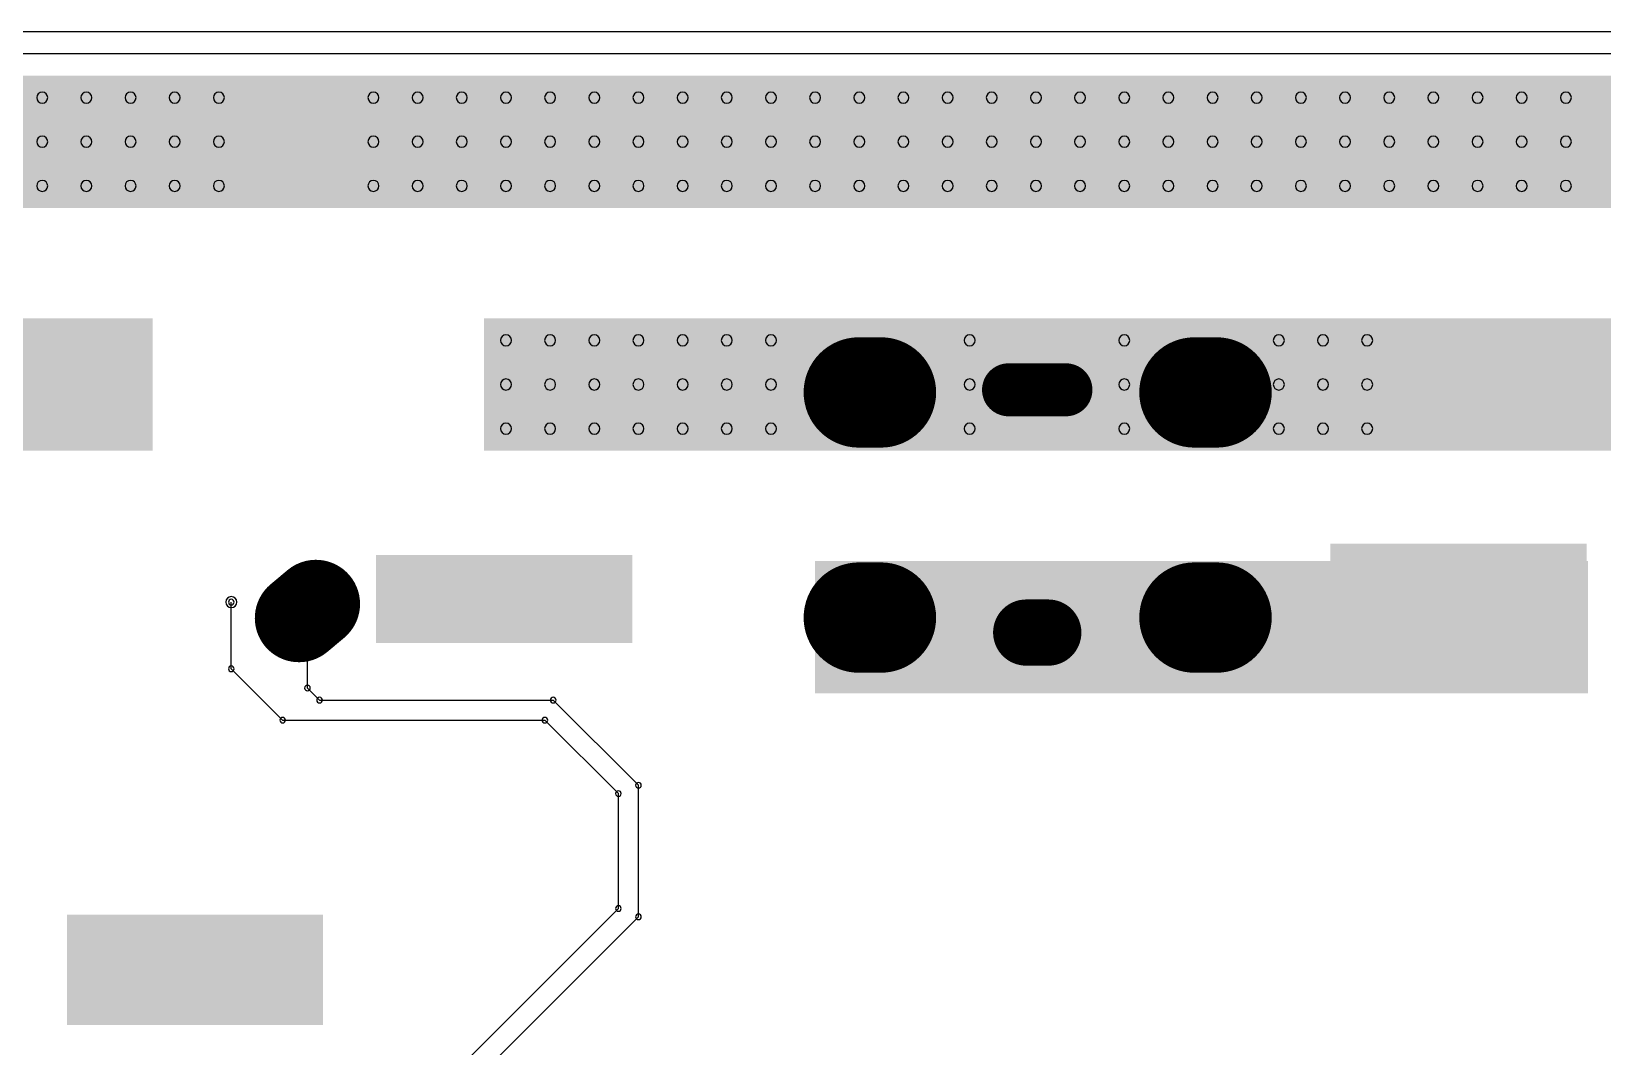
# Model space of a CAD drawing. Header units: inches. Extents: x 32166 to 66782, y 2386 to 7162.
# Drawn here: x 66664.63 to 66700.2, y 7139.24 to 7162.24 of the extents above; entities that cross this region are included whole.
import ezdxf

# ---------------------------------------------------------------- set-up
doc = ezdxf.new("R2010")
doc.units = ezdxf.units.IN
doc.header["$LTSCALE"] = 0.64311
doc.header["$MEASUREMENT"] = 0
for name, color, linetype in [('KEEPOUTLAYER', 6, 'CONTINUOUS'), ('MIDLAYER2', 76, 'CONTINUOUS'), ('MULTILAYER', 9, 'CONTINUOUS')]:
    doc.layers.add(name, color=color, linetype=linetype)

msp = doc.modelspace()

# ---------------------------------------------------------------- linework, layer by layer
at = {"layer": 'KEEPOUTLAYER'}
msp.add_line((66447.374, 7162.24), (66782.374, 7162.24), dxfattribs=at)
at = {"layer": 'MIDLAYER2'}
for p, q in [((66463.124, 7161.74), (66716.154, 7161.74)), ((66669.154, 7147.8), (66669.154, 7149.31)), ((66670.879, 7147.364), (66670.879, 7149.108)), ((66669.154, 7147.8), (66670.318, 7146.636)), ((66670.879, 7147.364), (66671.154, 7147.09)), ((66671.154, 7147.09), (66676.444, 7147.09)), ((66676.444, 7147.09), (66678.374, 7145.16)), ((66670.318, 7146.636), (66676.256, 7146.636)), ((66676.256, 7146.636), (66677.92, 7144.972)), ((66678.374, 7142.18), (66678.374, 7145.16)), ((66677.92, 7142.368), (66677.92, 7144.972)), ((66672.926, 7137.374), (66677.92, 7142.368)), ((66673.114, 7136.92), (66678.374, 7142.18))]:
    msp.add_line(p, q, dxfattribs=at)
for points, const_width in [([(66683.364, 7154.06), (66683.864, 7154.06)], 2.5), ([(66690.964, 7154.06), (66691.464, 7154.06)], 2.5), ([(66688.054, 7154.12), (66686.754, 7154.12)], 1.2), ([(66671.071, 7149.269), (66670.688, 7148.948)], 2), ([(66683.364, 7148.96), (66683.864, 7148.96)], 2.5), ([(66690.964, 7148.96), (66691.464, 7148.96)], 2.5), ([(66687.654, 7148.62), (66687.154, 7148.62)], 1.5)]:
    msp.add_lwpolyline(points, dxfattribs=dict(at, const_width=const_width))
for points, const_width in [([(66683.989, 7154.06, 1), (66682.739, 7154.06, 1)], 1.25), ([(66684.489, 7154.06, 1), (66683.239, 7154.06, 1)], 1.25), ([(66691.589, 7154.06, 1), (66690.339, 7154.06, 1)], 1.25), ([(66692.089, 7154.06, 1), (66690.839, 7154.06, 1)], 1.25), ([(66686.754, 7154.42, 1), (66686.754, 7153.82, 1)], 0.6), ([(66688.054, 7154.42, 1), (66688.054, 7153.82, 1)], 0.6), ([(66670.749, 7149.652, 1), (66671.392, 7148.886, 1)], 1), ([(66683.989, 7148.96, 1), (66682.739, 7148.96, 1)], 1.25), ([(66684.489, 7148.96, 1), (66683.239, 7148.96, 1)], 1.25), ([(66691.589, 7148.96, 1), (66690.339, 7148.96, 1)], 1.25), ([(66692.089, 7148.96, 1), (66690.839, 7148.96, 1)], 1.25), ([(66670.366, 7149.331, 1), (66671.009, 7148.565, 1)], 1), ([(66687.154, 7148.995, 1), (66687.154, 7148.245, 1)], 0.75), ([(66687.654, 7148.995, 1), (66687.654, 7148.245, 1)], 0.75)]:
    msp.add_lwpolyline(points, format="xyb", close=True, dxfattribs=dict(at, const_width=const_width))
for centre, radius, start, end in [((66664.874, 7160.74), 0.125, 0, 180), ((66664.874, 7160.74), 0.125, 180, 0), ((66665.874, 7160.74), 0.125, 0, 180), ((66665.874, 7160.74), 0.125, 180, 0), ((66666.874, 7160.74), 0.125, 0, 180), ((66666.874, 7160.74), 0.125, 180, 0), ((66667.874, 7160.74), 0.125, 0, 180), ((66667.874, 7160.74), 0.125, 180, 0), ((66668.874, 7160.74), 0.125, 0, 180), ((66668.874, 7160.74), 0.125, 180, 0), ((66672.374, 7160.74), 0.125, 0, 180), ((66672.374, 7160.74), 0.125, 180, 0), ((66673.374, 7160.74), 0.125, 0, 180), ((66673.374, 7160.74), 0.125, 180, 0), ((66674.374, 7160.74), 0.125, 0, 180), ((66674.374, 7160.74), 0.125, 180, 0), ((66675.374, 7160.74), 0.125, 0, 180), ((66675.374, 7160.74), 0.125, 180, 0), ((66676.374, 7160.74), 0.125, 0, 180), ((66676.374, 7160.74), 0.125, 180, 0), ((66677.374, 7160.74), 0.125, 0, 180), ((66677.374, 7160.74), 0.125, 180, 0), ((66678.374, 7160.74), 0.125, 0, 180), ((66678.374, 7160.74), 0.125, 180, 0), ((66679.374, 7160.74), 0.125, 0, 180), ((66679.374, 7160.74), 0.125, 180, 0), ((66680.374, 7160.74), 0.125, 0, 180), ((66680.374, 7160.74), 0.125, 180, 0), ((66681.374, 7160.74), 0.125, 0, 180), ((66681.374, 7160.74), 0.125, 180, 0), ((66682.374, 7160.74), 0.125, 0, 180), ((66682.374, 7160.74), 0.125, 180, 0), ((66683.374, 7160.74), 0.125, 0, 180), ((66683.374, 7160.74), 0.125, 180, 0), ((66684.374, 7160.74), 0.125, 0, 180), ((66684.374, 7160.74), 0.125, 180, 0), ((66685.374, 7160.74), 0.125, 0, 180), ((66685.374, 7160.74), 0.125, 180, 0), ((66686.374, 7160.74), 0.125, 0, 180), ((66686.374, 7160.74), 0.125, 180, 0), ((66687.374, 7160.74), 0.125, 0, 180), ((66687.374, 7160.74), 0.125, 180, 0), ((66688.374, 7160.74), 0.125, 0, 180), ((66688.374, 7160.74), 0.125, 180, 0), ((66689.374, 7160.74), 0.125, 0, 180), ((66689.374, 7160.74), 0.125, 180, 0), ((66690.374, 7160.74), 0.125, 0, 180), ((66690.374, 7160.74), 0.125, 180, 0), ((66691.374, 7160.74), 0.125, 0, 180), ((66691.374, 7160.74), 0.125, 180, 0), ((66692.374, 7160.74), 0.125, 0, 180), ((66692.374, 7160.74), 0.125, 180, 0), ((66693.374, 7160.74), 0.125, 0, 180), ((66693.374, 7160.74), 0.125, 180, 0), ((66694.374, 7160.74), 0.125, 0, 180), ((66694.374, 7160.74), 0.125, 180, 0), ((66695.374, 7160.74), 0.125, 0, 180), ((66695.374, 7160.74), 0.125, 180, 0), ((66696.374, 7160.74), 0.125, 0, 180), ((66696.374, 7160.74), 0.125, 180, 0), ((66697.374, 7160.74), 0.125, 0, 180), ((66697.374, 7160.74), 0.125, 180, 0), ((66698.374, 7160.74), 0.125, 0, 180), ((66698.374, 7160.74), 0.125, 180, 0), ((66699.374, 7160.74), 0.125, 0, 180), ((66699.374, 7160.74), 0.125, 180, 0), ((66664.874, 7159.74), 0.125, 0, 180), ((66664.874, 7159.74), 0.125, 180, 0), ((66665.874, 7159.74), 0.125, 0, 180), ((66665.874, 7159.74), 0.125, 180, 0), ((66666.874, 7159.74), 0.125, 0, 180), ((66666.874, 7159.74), 0.125, 180, 0), ((66667.874, 7159.74), 0.125, 0, 180), ((66667.874, 7159.74), 0.125, 180, 0), ((66668.874, 7159.74), 0.125, 0, 180), ((66668.874, 7159.74), 0.125, 180, 0), ((66672.374, 7159.74), 0.125, 0, 180), ((66672.374, 7159.74), 0.125, 180, 0), ((66673.374, 7159.74), 0.125, 0, 180), ((66673.374, 7159.74), 0.125, 180, 0), ((66674.374, 7159.74), 0.125, 0, 180), ((66674.374, 7159.74), 0.125, 180, 0), ((66675.374, 7159.74), 0.125, 0, 180), ((66675.374, 7159.74), 0.125, 180, 0), ((66676.374, 7159.74), 0.125, 0, 180), ((66676.374, 7159.74), 0.125, 180, 0), ((66677.374, 7159.74), 0.125, 0, 180), ((66677.374, 7159.74), 0.125, 180, 0), ((66678.374, 7159.74), 0.125, 0, 180), ((66678.374, 7159.74), 0.125, 180, 0), ((66679.374, 7159.74), 0.125, 0, 180), ((66679.374, 7159.74), 0.125, 180, 0), ((66680.374, 7159.74), 0.125, 0, 180), ((66680.374, 7159.74), 0.125, 180, 0), ((66681.374, 7159.74), 0.125, 0, 180), ((66681.374, 7159.74), 0.125, 180, 0), ((66682.374, 7159.74), 0.125, 0, 180), ((66682.374, 7159.74), 0.125, 180, 0), ((66683.374, 7159.74), 0.125, 0, 180), ((66683.374, 7159.74), 0.125, 180, 0), ((66684.374, 7159.74), 0.125, 0, 180), ((66684.374, 7159.74), 0.125, 180, 0), ((66685.374, 7159.74), 0.125, 0, 180), ((66685.374, 7159.74), 0.125, 180, 0), ((66686.374, 7159.74), 0.125, 0, 180), ((66686.374, 7159.74), 0.125, 180, 0), ((66687.374, 7159.74), 0.125, 0, 180), ((66687.374, 7159.74), 0.125, 180, 0), ((66688.374, 7159.74), 0.125, 0, 180), ((66688.374, 7159.74), 0.125, 180, 0), ((66689.374, 7159.74), 0.125, 0, 180), ((66689.374, 7159.74), 0.125, 180, 0), ((66690.374, 7159.74), 0.125, 0, 180), ((66690.374, 7159.74), 0.125, 180, 0), ((66691.374, 7159.74), 0.125, 0, 180), ((66691.374, 7159.74), 0.125, 180, 0), ((66692.374, 7159.74), 0.125, 0, 180), ((66692.374, 7159.74), 0.125, 180, 0), ((66693.374, 7159.74), 0.125, 0, 180), ((66693.374, 7159.74), 0.125, 180, 0), ((66694.374, 7159.74), 0.125, 0, 180), ((66694.374, 7159.74), 0.125, 180, 0), ((66695.374, 7159.74), 0.125, 0, 180), ((66695.374, 7159.74), 0.125, 180, 0), ((66696.374, 7159.74), 0.125, 0, 180), ((66696.374, 7159.74), 0.125, 180, 0), ((66697.374, 7159.74), 0.125, 0, 180), ((66697.374, 7159.74), 0.125, 180, 0), ((66698.374, 7159.74), 0.125, 0, 180), ((66698.374, 7159.74), 0.125, 180, 0), ((66699.374, 7159.74), 0.125, 0, 180), ((66699.374, 7159.74), 0.125, 180, 0), ((66664.874, 7158.74), 0.125, 0, 180), ((66664.874, 7158.74), 0.125, 180, 0), ((66665.874, 7158.74), 0.125, 0, 180), ((66665.874, 7158.74), 0.125, 180, 0), ((66666.874, 7158.74), 0.125, 0, 180), ((66666.874, 7158.74), 0.125, 180, 0), ((66667.874, 7158.74), 0.125, 0, 180), ((66667.874, 7158.74), 0.125, 180, 0), ((66668.874, 7158.74), 0.125, 0, 180), ((66668.874, 7158.74), 0.125, 180, 0), ((66672.374, 7158.74), 0.125, 0, 180), ((66672.374, 7158.74), 0.125, 180, 0), ((66673.374, 7158.74), 0.125, 0, 180), ((66673.374, 7158.74), 0.125, 180, 0), ((66674.374, 7158.74), 0.125, 0, 180), ((66674.374, 7158.74), 0.125, 180, 0), ((66675.374, 7158.74), 0.125, 0, 180), ((66675.374, 7158.74), 0.125, 180, 0), ((66676.374, 7158.74), 0.125, 0, 180), ((66676.374, 7158.74), 0.125, 180, 0), ((66677.374, 7158.74), 0.125, 0, 180), ((66677.374, 7158.74), 0.125, 180, 0), ((66678.374, 7158.74), 0.125, 0, 180), ((66678.374, 7158.74), 0.125, 180, 0), ((66679.374, 7158.74), 0.125, 0, 180), ((66679.374, 7158.74), 0.125, 180, 0), ((66680.374, 7158.74), 0.125, 0, 180), ((66680.374, 7158.74), 0.125, 180, 0), ((66681.374, 7158.74), 0.125, 0, 180), ((66681.374, 7158.74), 0.125, 180, 0), ((66682.374, 7158.74), 0.125, 0, 180), ((66682.374, 7158.74), 0.125, 180, 0), ((66683.374, 7158.74), 0.125, 0, 180), ((66683.374, 7158.74), 0.125, 180, 0), ((66684.374, 7158.74), 0.125, 0, 180), ((66684.374, 7158.74), 0.125, 180, 0), ((66685.374, 7158.74), 0.125, 0, 180), ((66685.374, 7158.74), 0.125, 180, 0), ((66686.374, 7158.74), 0.125, 0, 180), ((66686.374, 7158.74), 0.125, 180, 0), ((66687.374, 7158.74), 0.125, 0, 180), ((66687.374, 7158.74), 0.125, 180, 0), ((66688.374, 7158.74), 0.125, 0, 180), ((66688.374, 7158.74), 0.125, 180, 0), ((66689.374, 7158.74), 0.125, 0, 180), ((66689.374, 7158.74), 0.125, 180, 0), ((66690.374, 7158.74), 0.125, 0, 180), ((66690.374, 7158.74), 0.125, 180, 0), ((66691.374, 7158.74), 0.125, 0, 180), ((66691.374, 7158.74), 0.125, 180, 0), ((66692.374, 7158.74), 0.125, 0, 180), ((66692.374, 7158.74), 0.125, 180, 0), ((66693.374, 7158.74), 0.125, 0, 180), ((66693.374, 7158.74), 0.125, 180, 0), ((66694.374, 7158.74), 0.125, 0, 180), ((66694.374, 7158.74), 0.125, 180, 0), ((66695.374, 7158.74), 0.125, 0, 180), ((66695.374, 7158.74), 0.125, 180, 0), ((66696.374, 7158.74), 0.125, 0, 180), ((66696.374, 7158.74), 0.125, 180, 0), ((66697.374, 7158.74), 0.125, 0, 180), ((66697.374, 7158.74), 0.125, 180, 0), ((66698.374, 7158.74), 0.125, 0, 180), ((66698.374, 7158.74), 0.125, 180, 0), ((66699.374, 7158.74), 0.125, 0, 180), ((66699.374, 7158.74), 0.125, 180, 0), ((66675.374, 7155.24), 0.125, 0, 180), ((66676.374, 7155.24), 0.125, 0, 180), ((66677.374, 7155.24), 0.125, 0, 180), ((66678.374, 7155.24), 0.125, 0, 180), ((66679.374, 7155.24), 0.125, 0, 180), ((66680.374, 7155.24), 0.125, 0, 180), ((66681.374, 7155.24), 0.125, 0, 180), ((66685.874, 7155.24), 0.125, 0, 180), ((66689.374, 7155.24), 0.125, 0, 180), ((66692.874, 7155.24), 0.125, 0, 180), ((66693.874, 7155.24), 0.125, 0, 180), ((66694.874, 7155.24), 0.125, 0, 180), ((66675.374, 7155.24), 0.125, 180, 0), ((66676.374, 7155.24), 0.125, 180, 0), ((66677.374, 7155.24), 0.125, 180, 0), ((66678.374, 7155.24), 0.125, 180, 0), ((66679.374, 7155.24), 0.125, 180, 0), ((66680.374, 7155.24), 0.125, 180, 0), ((66681.374, 7155.24), 0.125, 180, 0), ((66685.874, 7155.24), 0.125, 180, 0), ((66689.374, 7155.24), 0.125, 180, 0), ((66692.874, 7155.24), 0.125, 180, 0), ((66693.874, 7155.24), 0.125, 180, 0), ((66694.874, 7155.24), 0.125, 180, 0), ((66675.374, 7154.24), 0.125, 0, 180), ((66676.374, 7154.24), 0.125, 0, 180), ((66677.374, 7154.24), 0.125, 0, 180), ((66678.374, 7154.24), 0.125, 0, 180), ((66679.374, 7154.24), 0.125, 0, 180), ((66680.374, 7154.24), 0.125, 0, 180), ((66681.374, 7154.24), 0.125, 0, 180), ((66685.874, 7154.24), 0.125, 0, 180), ((66689.374, 7154.24), 0.125, 0, 180), ((66692.874, 7154.24), 0.125, 0, 180), ((66693.874, 7154.24), 0.125, 0, 180), ((66694.874, 7154.24), 0.125, 0, 180), ((66675.374, 7154.24), 0.125, 180, 0), ((66676.374, 7154.24), 0.125, 180, 0), ((66677.374, 7154.24), 0.125, 180, 0), ((66678.374, 7154.24), 0.125, 180, 0), ((66679.374, 7154.24), 0.125, 180, 0), ((66680.374, 7154.24), 0.125, 180, 0), ((66681.374, 7154.24), 0.125, 180, 0), ((66685.874, 7154.24), 0.125, 180, 0), ((66689.374, 7154.24), 0.125, 180, 0), ((66692.874, 7154.24), 0.125, 180, 0), ((66693.874, 7154.24), 0.125, 180, 0), ((66694.874, 7154.24), 0.125, 180, 0), ((66675.374, 7153.24), 0.125, 0, 180), ((66675.374, 7153.24), 0.125, 180, 0), ((66676.374, 7153.24), 0.125, 0, 180), ((66676.374, 7153.24), 0.125, 180, 0), ((66677.374, 7153.24), 0.125, 0, 180), ((66677.374, 7153.24), 0.125, 180, 0), ((66678.374, 7153.24), 0.125, 0, 180), ((66678.374, 7153.24), 0.125, 180, 0), ((66679.374, 7153.24), 0.125, 0, 180), ((66679.374, 7153.24), 0.125, 180, 0), ((66680.374, 7153.24), 0.125, 0, 180), ((66680.374, 7153.24), 0.125, 180, 0), ((66681.374, 7153.24), 0.125, 0, 180), ((66681.374, 7153.24), 0.125, 180, 0), ((66685.874, 7153.24), 0.125, 0, 180), ((66685.874, 7153.24), 0.125, 180, 0), ((66689.374, 7153.24), 0.125, 0, 180), ((66689.374, 7153.24), 0.125, 180, 0), ((66692.874, 7153.24), 0.125, 0, 180), ((66692.874, 7153.24), 0.125, 180, 0), ((66693.874, 7153.24), 0.125, 0, 180), ((66693.874, 7153.24), 0.125, 180, 0), ((66694.874, 7153.24), 0.125, 0, 180), ((66694.874, 7153.24), 0.125, 180, 0), ((66669.154, 7149.31), 0.125, 0, 180), ((66669.154, 7149.31), 0.125, 180, 0), ((66669.154, 7149.31), 0.0635, 0, 180), ((66669.154, 7149.31), 0.0635, 180, 0), ((66670.879, 7149.108), 0.0635, 0, 180), ((66670.879, 7149.108), 0.0635, 180, 0), ((66669.154, 7147.8), 0.0635, 0, 180), ((66669.154, 7147.8), 0.0635, 0, 180), ((66669.154, 7147.8), 0.0635, 180, 0), ((66669.154, 7147.8), 0.0635, 180, 0), ((66670.879, 7147.364), 0.0635, 0, 180), ((66670.879, 7147.364), 0.0635, 0, 180), ((66670.879, 7147.364), 0.0635, 180, 0), ((66670.879, 7147.364), 0.0635, 180, 0), ((66671.154, 7147.09), 0.0635, 0, 180), ((66671.154, 7147.09), 0.0635, 0, 180), ((66676.444, 7147.09), 0.0635, 0, 180), ((66676.444, 7147.09), 0.0635, 0, 180), ((66671.154, 7147.09), 0.0635, 180, 0), ((66671.154, 7147.09), 0.0635, 180, 0), ((66676.444, 7147.09), 0.0635, 180, 0), ((66676.444, 7147.09), 0.0635, 180, 0), ((66670.318, 7146.636), 0.0635, 0, 180), ((66670.318, 7146.636), 0.0635, 0, 180), ((66670.318, 7146.636), 0.0635, 180, 0), ((66670.318, 7146.636), 0.0635, 180, 0), ((66676.256, 7146.636), 0.0635, 0, 180), ((66676.256, 7146.636), 0.0635, 0, 180), ((66676.256, 7146.636), 0.0635, 180, 0), ((66676.256, 7146.636), 0.0635, 180, 0), ((66677.92, 7144.972), 0.0635, 0, 180), ((66677.92, 7144.972), 0.0635, 0, 180), ((66678.374, 7145.16), 0.0635, 0, 180), ((66678.374, 7145.16), 0.0635, 0, 180), ((66678.374, 7145.16), 0.0635, 180, 0), ((66678.374, 7145.16), 0.0635, 180, 0), ((66677.92, 7144.972), 0.0635, 180, 0), ((66677.92, 7144.972), 0.0635, 180, 0), ((66677.92, 7142.368), 0.0635, 0, 180), ((66677.92, 7142.368), 0.0635, 0, 180), ((66677.92, 7142.368), 0.0635, 180, 0), ((66677.92, 7142.368), 0.0635, 180, 0), ((66678.374, 7142.18), 0.0635, 0, 180), ((66678.374, 7142.18), 0.0635, 0, 180), ((66678.374, 7142.18), 0.0635, 180, 0), ((66678.374, 7142.18), 0.0635, 180, 0)]:
    msp.add_arc(centre, radius, start, end, dxfattribs=at)
for points in [[(66614.374, 7158.24), (66715.374, 7158.24), (66614.374, 7161.24), (66715.374, 7161.24)], [(66639.874, 7152.74), (66667.374, 7152.74), (66639.874, 7155.74), (66667.374, 7155.74)], [(66674.874, 7152.74), (66701.374, 7152.74), (66674.874, 7155.74), (66701.374, 7155.74)], [(66678.235, 7150.381), (66672.435, 7150.381), (66678.235, 7148.381), (66672.435, 7148.381)], [(66699.844, 7150.631), (66694.044, 7150.631), (66699.844, 7148.131), (66694.044, 7148.131)], [(66682.374, 7147.24), (66699.874, 7147.24), (66682.374, 7150.24), (66699.874, 7150.24)], [(66665.435, 7139.731), (66671.235, 7139.731), (66665.435, 7142.231), (66671.235, 7142.231)]]:
    msp.add_solid(points, dxfattribs=at)
at = {"layer": 'MULTILAYER'}
for points, const_width in [([(66683.364, 7154.06), (66683.864, 7154.06)], 2.5), ([(66690.964, 7154.06), (66691.464, 7154.06)], 2.5), ([(66688.054, 7154.12), (66686.754, 7154.12)], 1.2), ([(66671.071, 7149.269), (66670.688, 7148.948)], 2), ([(66683.364, 7148.96), (66683.864, 7148.96)], 2.5), ([(66690.964, 7148.96), (66691.464, 7148.96)], 2.5), ([(66687.654, 7148.62), (66687.154, 7148.62)], 1.5)]:
    msp.add_lwpolyline(points, dxfattribs=dict(at, const_width=const_width))
for points, const_width in [([(66683.989, 7154.06, 1), (66682.739, 7154.06, 1)], 1.25), ([(66684.489, 7154.06, 1), (66683.239, 7154.06, 1)], 1.25), ([(66691.589, 7154.06, 1), (66690.339, 7154.06, 1)], 1.25), ([(66692.089, 7154.06, 1), (66690.839, 7154.06, 1)], 1.25), ([(66686.754, 7154.42, 1), (66686.754, 7153.82, 1)], 0.6), ([(66688.054, 7154.42, 1), (66688.054, 7153.82, 1)], 0.6), ([(66670.749, 7149.652, 1), (66671.392, 7148.886, 1)], 1), ([(66683.989, 7148.96, 1), (66682.739, 7148.96, 1)], 1.25), ([(66684.489, 7148.96, 1), (66683.239, 7148.96, 1)], 1.25), ([(66691.589, 7148.96, 1), (66690.339, 7148.96, 1)], 1.25), ([(66692.089, 7148.96, 1), (66690.839, 7148.96, 1)], 1.25), ([(66670.366, 7149.331, 1), (66671.009, 7148.565, 1)], 1), ([(66687.154, 7148.995, 1), (66687.154, 7148.245, 1)], 0.75), ([(66687.654, 7148.995, 1), (66687.654, 7148.245, 1)], 0.75)]:
    msp.add_lwpolyline(points, format="xyb", close=True, dxfattribs=dict(at, const_width=const_width))
for centre, start, end in [((66664.874, 7160.74), 0, 180), ((66664.874, 7160.74), 180, 0), ((66665.874, 7160.74), 0, 180), ((66665.874, 7160.74), 180, 0), ((66666.874, 7160.74), 0, 180), ((66666.874, 7160.74), 180, 0), ((66667.874, 7160.74), 0, 180), ((66667.874, 7160.74), 180, 0), ((66668.874, 7160.74), 0, 180), ((66668.874, 7160.74), 180, 0), ((66672.374, 7160.74), 0, 180), ((66672.374, 7160.74), 180, 0), ((66673.374, 7160.74), 0, 180), ((66673.374, 7160.74), 180, 0), ((66674.374, 7160.74), 0, 180), ((66674.374, 7160.74), 180, 0), ((66675.374, 7160.74), 0, 180), ((66675.374, 7160.74), 180, 0), ((66676.374, 7160.74), 0, 180), ((66676.374, 7160.74), 180, 0), ((66677.374, 7160.74), 0, 180), ((66677.374, 7160.74), 180, 0), ((66678.374, 7160.74), 0, 180), ((66678.374, 7160.74), 180, 0), ((66679.374, 7160.74), 0, 180), ((66679.374, 7160.74), 180, 0), ((66680.374, 7160.74), 0, 180), ((66680.374, 7160.74), 180, 0), ((66681.374, 7160.74), 0, 180), ((66681.374, 7160.74), 180, 0), ((66682.374, 7160.74), 0, 180), ((66682.374, 7160.74), 180, 0), ((66683.374, 7160.74), 0, 180), ((66683.374, 7160.74), 180, 0), ((66684.374, 7160.74), 0, 180), ((66684.374, 7160.74), 180, 0), ((66685.374, 7160.74), 0, 180), ((66685.374, 7160.74), 180, 0), ((66686.374, 7160.74), 0, 180), ((66686.374, 7160.74), 180, 0), ((66687.374, 7160.74), 0, 180), ((66687.374, 7160.74), 180, 0), ((66688.374, 7160.74), 0, 180), ((66688.374, 7160.74), 180, 0), ((66689.374, 7160.74), 0, 180), ((66689.374, 7160.74), 180, 0), ((66690.374, 7160.74), 0, 180), ((66690.374, 7160.74), 180, 0), ((66691.374, 7160.74), 0, 180), ((66691.374, 7160.74), 180, 0), ((66692.374, 7160.74), 0, 180), ((66692.374, 7160.74), 180, 0), ((66693.374, 7160.74), 0, 180), ((66693.374, 7160.74), 180, 0), ((66694.374, 7160.74), 0, 180), ((66694.374, 7160.74), 180, 0), ((66695.374, 7160.74), 0, 180), ((66695.374, 7160.74), 180, 0), ((66696.374, 7160.74), 0, 180), ((66696.374, 7160.74), 180, 0), ((66697.374, 7160.74), 0, 180), ((66697.374, 7160.74), 180, 0), ((66698.374, 7160.74), 0, 180), ((66698.374, 7160.74), 180, 0), ((66699.374, 7160.74), 0, 180), ((66699.374, 7160.74), 180, 0), ((66664.874, 7159.74), 0, 180), ((66664.874, 7159.74), 180, 0), ((66665.874, 7159.74), 0, 180), ((66665.874, 7159.74), 180, 0), ((66666.874, 7159.74), 0, 180), ((66666.874, 7159.74), 180, 0), ((66667.874, 7159.74), 0, 180), ((66667.874, 7159.74), 180, 0), ((66668.874, 7159.74), 0, 180), ((66668.874, 7159.74), 180, 0), ((66672.374, 7159.74), 0, 180), ((66672.374, 7159.74), 180, 0), ((66673.374, 7159.74), 0, 180), ((66673.374, 7159.74), 180, 0), ((66674.374, 7159.74), 0, 180), ((66674.374, 7159.74), 180, 0), ((66675.374, 7159.74), 0, 180), ((66675.374, 7159.74), 180, 0), ((66676.374, 7159.74), 0, 180), ((66676.374, 7159.74), 180, 0), ((66677.374, 7159.74), 0, 180), ((66677.374, 7159.74), 180, 0), ((66678.374, 7159.74), 0, 180), ((66678.374, 7159.74), 180, 0), ((66679.374, 7159.74), 0, 180), ((66679.374, 7159.74), 180, 0), ((66680.374, 7159.74), 0, 180), ((66680.374, 7159.74), 180, 0), ((66681.374, 7159.74), 0, 180), ((66681.374, 7159.74), 180, 0), ((66682.374, 7159.74), 0, 180), ((66682.374, 7159.74), 180, 0), ((66683.374, 7159.74), 0, 180), ((66683.374, 7159.74), 180, 0), ((66684.374, 7159.74), 0, 180), ((66684.374, 7159.74), 180, 0), ((66685.374, 7159.74), 0, 180), ((66685.374, 7159.74), 180, 0), ((66686.374, 7159.74), 0, 180), ((66686.374, 7159.74), 180, 0), ((66687.374, 7159.74), 0, 180), ((66687.374, 7159.74), 180, 0), ((66688.374, 7159.74), 0, 180), ((66688.374, 7159.74), 180, 0), ((66689.374, 7159.74), 0, 180), ((66689.374, 7159.74), 180, 0), ((66690.374, 7159.74), 0, 180), ((66690.374, 7159.74), 180, 0), ((66691.374, 7159.74), 0, 180), ((66691.374, 7159.74), 180, 0), ((66692.374, 7159.74), 0, 180), ((66692.374, 7159.74), 180, 0), ((66693.374, 7159.74), 0, 180), ((66693.374, 7159.74), 180, 0), ((66694.374, 7159.74), 0, 180), ((66694.374, 7159.74), 180, 0), ((66695.374, 7159.74), 0, 180), ((66695.374, 7159.74), 180, 0), ((66696.374, 7159.74), 0, 180), ((66696.374, 7159.74), 180, 0), ((66697.374, 7159.74), 0, 180), ((66697.374, 7159.74), 180, 0), ((66698.374, 7159.74), 0, 180), ((66698.374, 7159.74), 180, 0), ((66699.374, 7159.74), 0, 180), ((66699.374, 7159.74), 180, 0), ((66664.874, 7158.74), 0, 180), ((66664.874, 7158.74), 180, 0), ((66665.874, 7158.74), 0, 180), ((66665.874, 7158.74), 180, 0), ((66666.874, 7158.74), 0, 180), ((66666.874, 7158.74), 180, 0), ((66667.874, 7158.74), 0, 180), ((66667.874, 7158.74), 180, 0), ((66668.874, 7158.74), 0, 180), ((66668.874, 7158.74), 180, 0), ((66672.374, 7158.74), 0, 180), ((66672.374, 7158.74), 180, 0), ((66673.374, 7158.74), 0, 180), ((66673.374, 7158.74), 180, 0), ((66674.374, 7158.74), 0, 180), ((66674.374, 7158.74), 180, 0), ((66675.374, 7158.74), 0, 180), ((66675.374, 7158.74), 180, 0), ((66676.374, 7158.74), 0, 180), ((66676.374, 7158.74), 180, 0), ((66677.374, 7158.74), 0, 180), ((66677.374, 7158.74), 180, 0), ((66678.374, 7158.74), 0, 180), ((66678.374, 7158.74), 180, 0), ((66679.374, 7158.74), 0, 180), ((66679.374, 7158.74), 180, 0), ((66680.374, 7158.74), 0, 180), ((66680.374, 7158.74), 180, 0), ((66681.374, 7158.74), 0, 180), ((66681.374, 7158.74), 180, 0), ((66682.374, 7158.74), 0, 180), ((66682.374, 7158.74), 180, 0), ((66683.374, 7158.74), 0, 180), ((66683.374, 7158.74), 180, 0), ((66684.374, 7158.74), 0, 180), ((66684.374, 7158.74), 180, 0), ((66685.374, 7158.74), 0, 180), ((66685.374, 7158.74), 180, 0), ((66686.374, 7158.74), 0, 180), ((66686.374, 7158.74), 180, 0), ((66687.374, 7158.74), 0, 180), ((66687.374, 7158.74), 180, 0), ((66688.374, 7158.74), 0, 180), ((66688.374, 7158.74), 180, 0), ((66689.374, 7158.74), 0, 180), ((66689.374, 7158.74), 180, 0), ((66690.374, 7158.74), 0, 180), ((66690.374, 7158.74), 180, 0), ((66691.374, 7158.74), 0, 180), ((66691.374, 7158.74), 180, 0), ((66692.374, 7158.74), 0, 180), ((66692.374, 7158.74), 180, 0), ((66693.374, 7158.74), 0, 180), ((66693.374, 7158.74), 180, 0), ((66694.374, 7158.74), 0, 180), ((66694.374, 7158.74), 180, 0), ((66695.374, 7158.74), 0, 180), ((66695.374, 7158.74), 180, 0), ((66696.374, 7158.74), 0, 180), ((66696.374, 7158.74), 180, 0), ((66697.374, 7158.74), 0, 180), ((66697.374, 7158.74), 180, 0), ((66698.374, 7158.74), 0, 180), ((66698.374, 7158.74), 180, 0), ((66699.374, 7158.74), 0, 180), ((66699.374, 7158.74), 180, 0), ((66675.374, 7155.24), 0, 180), ((66676.374, 7155.24), 0, 180), ((66677.374, 7155.24), 0, 180), ((66678.374, 7155.24), 0, 180), ((66679.374, 7155.24), 0, 180), ((66680.374, 7155.24), 0, 180), ((66681.374, 7155.24), 0, 180), ((66685.874, 7155.24), 0, 180), ((66689.374, 7155.24), 0, 180), ((66692.874, 7155.24), 0, 180), ((66693.874, 7155.24), 0, 180), ((66694.874, 7155.24), 0, 180), ((66675.374, 7155.24), 180, 0), ((66676.374, 7155.24), 180, 0), ((66677.374, 7155.24), 180, 0), ((66678.374, 7155.24), 180, 0), ((66679.374, 7155.24), 180, 0), ((66680.374, 7155.24), 180, 0), ((66681.374, 7155.24), 180, 0), ((66685.874, 7155.24), 180, 0), ((66689.374, 7155.24), 180, 0), ((66692.874, 7155.24), 180, 0), ((66693.874, 7155.24), 180, 0), ((66694.874, 7155.24), 180, 0), ((66675.374, 7154.24), 0, 180), ((66676.374, 7154.24), 0, 180), ((66677.374, 7154.24), 0, 180), ((66678.374, 7154.24), 0, 180), ((66679.374, 7154.24), 0, 180), ((66680.374, 7154.24), 0, 180), ((66681.374, 7154.24), 0, 180), ((66685.874, 7154.24), 0, 180), ((66689.374, 7154.24), 0, 180), ((66692.874, 7154.24), 0, 180), ((66693.874, 7154.24), 0, 180), ((66694.874, 7154.24), 0, 180), ((66675.374, 7154.24), 180, 0), ((66676.374, 7154.24), 180, 0), ((66677.374, 7154.24), 180, 0), ((66678.374, 7154.24), 180, 0), ((66679.374, 7154.24), 180, 0), ((66680.374, 7154.24), 180, 0), ((66681.374, 7154.24), 180, 0), ((66685.874, 7154.24), 180, 0), ((66689.374, 7154.24), 180, 0), ((66692.874, 7154.24), 180, 0), ((66693.874, 7154.24), 180, 0), ((66694.874, 7154.24), 180, 0), ((66675.374, 7153.24), 0, 180), ((66675.374, 7153.24), 180, 0), ((66676.374, 7153.24), 0, 180), ((66676.374, 7153.24), 180, 0), ((66677.374, 7153.24), 0, 180), ((66677.374, 7153.24), 180, 0), ((66678.374, 7153.24), 0, 180), ((66678.374, 7153.24), 180, 0), ((66679.374, 7153.24), 0, 180), ((66679.374, 7153.24), 180, 0), ((66680.374, 7153.24), 0, 180), ((66680.374, 7153.24), 180, 0), ((66681.374, 7153.24), 0, 180), ((66681.374, 7153.24), 180, 0), ((66685.874, 7153.24), 0, 180), ((66685.874, 7153.24), 180, 0), ((66689.374, 7153.24), 0, 180), ((66689.374, 7153.24), 180, 0), ((66692.874, 7153.24), 0, 180), ((66692.874, 7153.24), 180, 0), ((66693.874, 7153.24), 0, 180), ((66693.874, 7153.24), 180, 0), ((66694.874, 7153.24), 0, 180), ((66694.874, 7153.24), 180, 0), ((66669.154, 7149.31), 0, 180), ((66669.154, 7149.31), 180, 0)]:
    msp.add_arc(centre, 0.125, start, end, dxfattribs=at)
for points in [[(66678.235, 7150.381), (66672.435, 7150.381), (66678.235, 7148.381), (66672.435, 7148.381)], [(66699.844, 7150.631), (66694.044, 7150.631), (66699.844, 7148.131), (66694.044, 7148.131)], [(66665.435, 7139.731), (66671.235, 7139.731), (66665.435, 7142.231), (66671.235, 7142.231)]]:
    msp.add_solid(points, dxfattribs=at)

doc.saveas('drawing.dxf')
